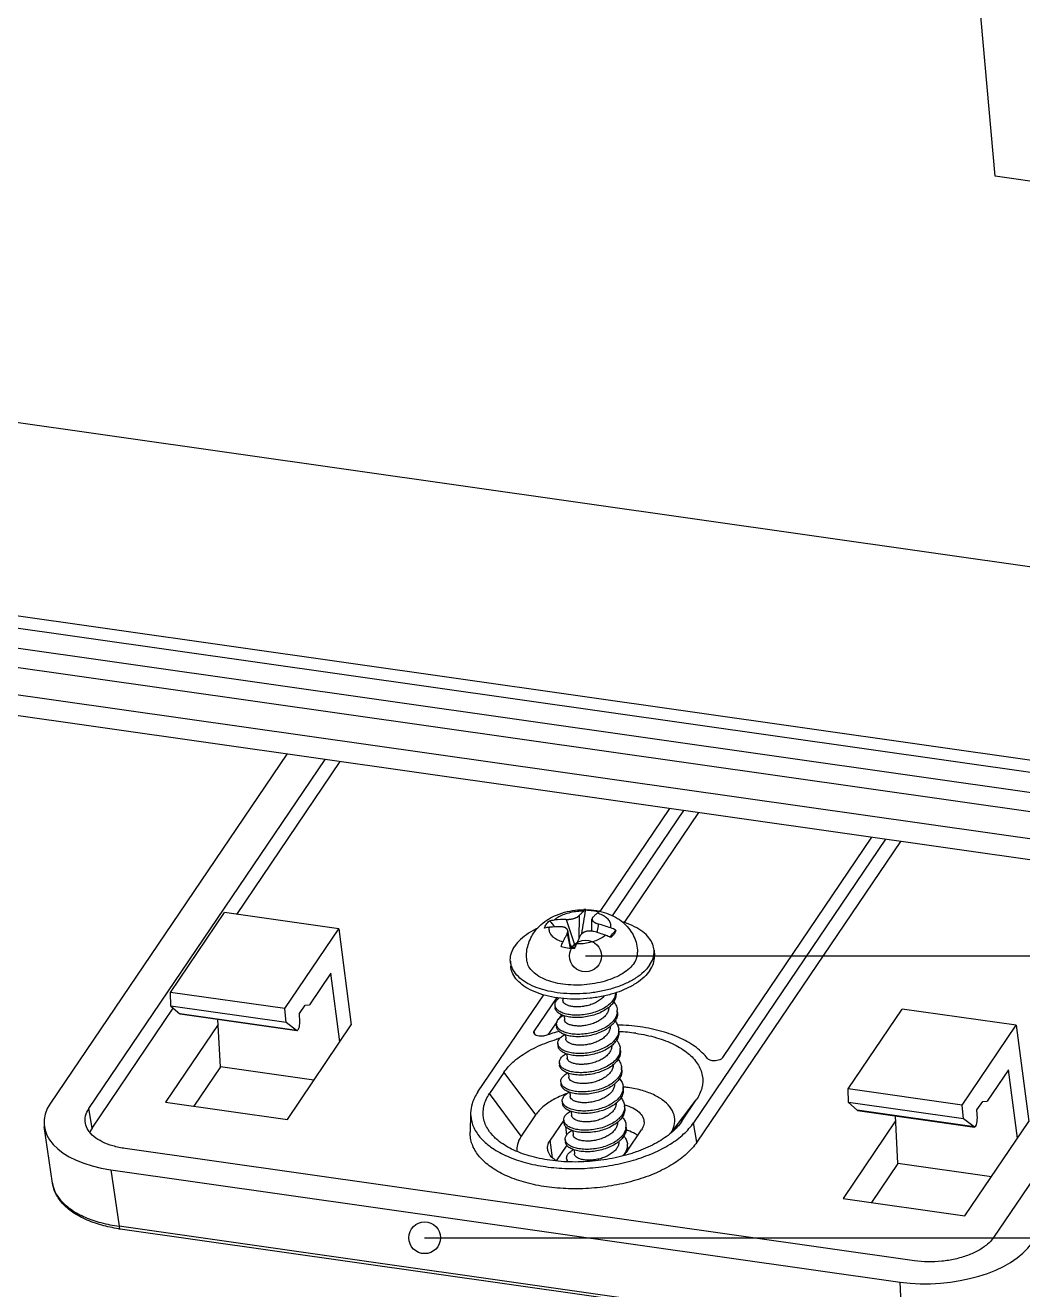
# Model space of a CAD drawing. Header units: millimetres. Extents: x 7899 to 8374, y 2483 to 2813.
# Drawn here: x 8131.26 to 8159.52, y 2506.43 to 2542.28 of the extents above; entities that cross this region are included whole.
import ezdxf

# ---------------------------------------------------------------- set-up
doc = ezdxf.new("R2010")
doc.units = ezdxf.units.MM
doc.layers.add('3_ALL_AXES', color=7, linetype='Continuous')
doc.layers.add('4', color=7, linetype='Continuous')
doc.layers.add('from', color=7, linetype='Continuous', lineweight=13)
doc.styles.get("Standard").update_dxf_attribs({"font": 'arial.ttf', "width": 0.9})
doc.dimstyles.get("Standard").update_dxf_attribs({"dimtxt": 3, "dimasz": 0.1875, "dimexe": 0.66, "dimexo": 1, "dimgap": 0.09, "dimtad": 0, "dimdsep": 46, "dimtxsty": 'Standard', "dimcen": 0.09, "dimazin": 2, "dimtp": 0.01, "dimtm": 0.01, "dimtfac": 1, "dimtofl": 0, "dimtmove": 0, "dimatfit": 3, "dimfxl": 0, "dimtolj": 1, "dimarcsym": 0})

# ---------------------------------------------------------------- blocks, each defined once
blk = doc.blocks.new('*u128')
at = {"color": 7, "linetype": 'Continuous'}
for p, q in [((-18.41, -100.683), (-18.128, -101.536)), ((-18.004, -100.562), (-18.02, -101.301)), ((-17.603, -101.051), (-17.601, -100.671)), ((-18.382, -101.121), (-18.287, -101.582)), ((-18.271, -101.584), (-18.365, -101.033)), ((-17.394, -100.827), (-17.447, -101.09)), ((-16.906, -101.141), (-16.951, -101.199)), ((-17.043, -101.236), (-17.035, -101.228)), ((-16.951, -101.199), (-17.006, -101.254)), ((-16.844, -103.011), (-16.846, -102.99)), ((-18.766, -103.384), (-18.76, -103.46)), ((-16.799, -103.615), (-16.804, -103.539)), ((-18.72, -103.988), (-18.714, -104.063)), ((-16.753, -104.218), (-16.758, -104.143)), ((-18.674, -104.592), (-18.668, -104.667)), ((-16.707, -104.822), (-16.713, -104.747)), ((-18.628, -105.196), (-18.622, -105.271)), ((-16.661, -105.426), (-16.667, -105.351)), ((-18.582, -105.8), (-18.577, -105.875)), ((-16.615, -106.03), (-16.621, -105.954)), ((-18.537, -106.403), (-18.531, -106.479)), ((-16.57, -106.634), (-16.575, -106.558)), ((-18.491, -107.007), (-18.485, -107.083)), ((-16.524, -107.238), (-16.529, -107.162)), ((-18.445, -107.611), (-18.439, -107.687)), ((-16.478, -107.842), (-16.484, -107.766)), ((-18.399, -108.215), (-18.393, -108.29))]:
    blk.add_line(p, q, dxfattribs=at)
for centre, radius, start, end in [((46.39, -46.049), 85.189, 219.92635, 220.09839), ((-18.466, -104.37), 3.687, 89.1329, 94.9181), ((-144.317, -79.406), 128.248, 350.24549, 350.58597), ((-18.624, -104.603), 3.687, 89.1329, 94.9181), ((-18.742, -105.496), 4.592, 69.9897, 74.9899), ((-18.584, -105.263), 4.592, 69.9897, 74.9899), ((-42.062, -78.425), 33.857, 317.6623, 317.7852), ((-17.463, -102.186), 1.318, 62.1614, 69.9909), ((-51.475, -69.894), 46.561, 317.7926, 318.0462), ((-11.972, -95.837), 8.473, 221.8065, 222.2817), ((-15.311, -93.206), 8.832, 250.6273, 251.0826), ((-16.08, -95.446), 6.463, 251.0918, 251.3963), ((-17.621, -102.42), 1.318, 62.1614, 69.9909), ((-17.253, -102.963), 0.404, 348.2676, 353.2533), ((-17.249, -102.963), 0.4, 353.2555, 355.7074), ((-17.691, -102.708), 0.967, 308.1573, 310.5435), ((-17.183, -103.568), 0.38, 353.3373, 4.4365), ((-18.507, -103.963), 0.215, 206.5155, 208.9675), ((-17.148, -104.172), 0.391, 353.1793, 4.2021), ((-17.105, -104.776), 0.393, 353.2448, 4.2333), ((-17.107, -104.776), 0.395, 350.6038, 353.2601), ((-17.05, -105.38), 0.384, 353.4473, 354.9101), ((-17.052, -105.38), 0.387, 354.9356, 4.3693), ((-18.39, -105.784), 0.193, 184.6791, 202.5408), ((-18.388, -105.783), 0.195, 202.5584, 205.1442), ((-17.504, -105.128), 0.96, 308.6834, 310.5597), ((-18.326, -106.38), 0.212, 206.4965, 208.4121), ((-17.439, -105.754), 0.931, 310.4745, 311.0897), ((-18.263, -106.974), 0.232, 206.7089, 214.0217), ((-16.932, -107.19), 0.404, 348.1617, 353.2558), ((-16.921, -107.191), 0.393, 353.2151, 4.1938), ((-16.871, -107.796), 0.388, 352.4194, 353.2304), ((-16.874, -107.795), 0.391, 353.2379, 4.2886), ((-16.868, -107.871), 0.391, 352.4306, 4.2894), ((-18.211, -108.201), 0.188, 184.328, 198.9872), ((-18.203, -108.276), 0.19, 184.369, 190.2317), ((-18.209, -108.2), 0.191, 199.1205, 205.5889), ((-16.981, -107.762), 0.504, 334.0338, 335.2026)]:
    blk.add_arc(centre, radius, start, end, dxfattribs=at)
for points, start_tangent, end_tangent in [([(-19.039, -100.837), (-18.994, -100.779), (-18.939, -100.723)], (0.560333, 0.828267), (0.740951, 0.67156)), ([(-18.939, -100.723), (-18.862, -100.706), (-18.782, -100.696)], (0.9661, 0.258167), (0.996255, 0.08646)), ([(-17.859, -100.422), (-18.072, -100.432), (-18.281, -100.467), (-18.475, -100.525), (-18.645, -100.602), (-18.782, -100.696)], (-0.999953, 0.009699), (-0.764499, -0.644625)), ([(-18.41, -100.683), (-18.38, -100.683), (-18.35, -100.681), (-18.319, -100.678), (-18.287, -100.674), (-18.254, -100.669), (-18.22, -100.662), (-18.186, -100.654), (-18.155, -100.644), (-18.124, -100.634), (-18.097, -100.622), (-18.072, -100.611), (-18.051, -100.599), (-18.033, -100.587), (-18.017, -100.575), (-18.004, -100.562)], (0.999895, -0.01452), (0.67091, 0.741538)), ([(-17.859, -100.422), (-17.883, -100.442), (-17.908, -100.465), (-17.934, -100.489), (-17.958, -100.513), (-17.982, -100.538), (-18.004, -100.562)], (-0.770311, -0.637669), (-0.67091, -0.741538)), ([(-17.859, -100.422), (-17.827, -100.399), (-17.796, -100.383)], (0.770311, 0.637669), (0.9382, 0.346095)), ([(-17.796, -100.383), (-17.576, -100.402), (-17.371, -100.444)], (0.99959, -0.028648), (0.964283, -0.264873)), ([(-17.58, -100.623), (-17.59, -100.636), (-17.597, -100.649), (-17.6, -100.663), (-17.601, -100.671)], (-0.67091, -0.741538), (-0.005876, -0.999983)), ([(-17.601, -100.671), (-17.6, -100.678), (-17.597, -100.693), (-17.59, -100.71), (-17.579, -100.726), (-17.565, -100.742), (-17.546, -100.758), (-17.525, -100.773), (-17.502, -100.786), (-17.478, -100.798), (-17.452, -100.809), (-17.424, -100.819), (-17.394, -100.827)], (-0.005876, -0.999983), (0.965963, -0.25868)), ([(-17.435, -100.482), (-17.459, -100.503), (-17.484, -100.525), (-17.509, -100.549), (-17.534, -100.574), (-17.558, -100.598), (-17.58, -100.623)], (-0.770311, -0.637669), (-0.67091, -0.741538)), ([(-17.371, -100.444), (-17.403, -100.459), (-17.435, -100.482)], (-0.9382, -0.346095), (-0.770311, -0.637669)), ([(-17.012, -100.948), (-17.01, -100.835), (-17.054, -100.727), (-17.143, -100.629), (-17.272, -100.546), (-17.435, -100.482)], (0.220999, 0.975274), (-0.957547, 0.288279)), ([(-19.097, -100.956), (-19.074, -100.896), (-19.039, -100.837)], (0.280554, 0.959838), (0.560333, 0.828267)), ([(-18.94, -100.929), (-19.02, -100.94), (-19.097, -100.956)], (-0.996255, -0.08646), (-0.9661, -0.258167)), ([(-18.518, -101.395), (-18.681, -101.331), (-18.81, -101.248), (-18.898, -101.15), (-18.943, -101.042), (-18.94, -100.929)], (-0.957547, 0.288279), (0.220999, 0.975274)), ([(-18.365, -101.033), (-18.368, -101.023), (-18.375, -101.004), (-18.386, -100.986), (-18.401, -100.97), (-18.419, -100.956), (-18.439, -100.944), (-18.462, -100.934), (-18.487, -100.926), (-18.512, -100.921), (-18.539, -100.918), (-18.568, -100.916)], (-0.168327, 0.985731), (-0.999895, 0.01452)), ([(-18.382, -101.121), (-18.404, -101.162), (-18.426, -101.205), (-18.449, -101.251), (-18.473, -101.299), (-18.496, -101.347), (-18.518, -101.395)], (-0.471361, -0.88194), (-0.415078, -0.909786)), ([(-18.382, -101.121), (-18.373, -101.101), (-18.367, -101.081), (-18.364, -101.061), (-18.364, -101.042), (-18.365, -101.033)], (0.471361, 0.88194), (-0.168327, 0.985731)), ([(-17.552, -101.061), (-17.583, -101.054), (-17.614, -101.049), (-17.645, -101.046), (-17.678, -101.046), (-17.711, -101.047), (-17.745, -101.052), (-17.779, -101.059), (-17.811, -101.068), (-17.841, -101.08), (-17.868, -101.094), (-17.892, -101.109), (-17.913, -101.126), (-17.931, -101.143), (-17.946, -101.161), (-17.958, -101.181)], (-0.965963, 0.25868), (-0.471361, -0.88194)), ([(-16.848, -101.021), (-16.871, -101.081), (-16.906, -101.141)], (-0.280554, -0.959838), (-0.560333, -0.828267)), ([(-18.574, -101.534), (-18.548, -101.465), (-18.518, -101.395)], (0.337919, 0.941175), (0.415078, 0.909786)), ([(-18.574, -101.534), (-18.369, -101.575), (-18.149, -101.594)], (0.964283, -0.264873), (0.99959, -0.028648)), ([(-18.241, -101.538), (-18.276, -101.558)], (-0.88439, -0.466748), (-0.844157, -0.536096)), ([(-18.093, -101.455), (-18.123, -101.525), (-18.149, -101.594)], (-0.415078, -0.909786), (-0.337919, -0.941175)), ([(-17.17, -101.181), (-17.308, -101.275), (-17.478, -101.353), (-17.672, -101.41), (-17.88, -101.445), (-18.093, -101.455)], (-0.764499, -0.644625), (-0.999953, 0.009699)), ([(-17.958, -101.181), (-17.98, -101.222), (-18.002, -101.266), (-18.025, -101.312), (-18.048, -101.359), (-18.071, -101.408), (-18.093, -101.455)], (-0.471361, -0.88194), (-0.415078, -0.909786)), ([(-18.765, -103.384), (-18.762, -103.331), (-18.718, -103.239), (-18.634, -103.155)], (-0.072785, 0.997348), (0.79423, 0.607618)), ([(-17.209, -103.091), (-17.229, -103.116), (-17.33, -103.208), (-17.454, -103.287), (-17.595, -103.351), (-17.752, -103.399), (-17.913, -103.428), (-18.066, -103.438), (-18.205, -103.429), (-18.327, -103.402), (-18.422, -103.361), (-18.485, -103.31), (-18.515, -103.251), (-18.517, -103.238)], (-0.620328, -0.784342), (-0.066853, 0.997763)), ([(-16.857, -103.045), (-16.909, -103.179), (-17.004, -103.306), (-17.104, -103.396)], (-0.203301, -0.979116), (-0.789598, -0.613625)), ([(-16.844, -103.011), (-16.846, -103.082), (-16.884, -103.218), (-16.968, -103.348), (-17.062, -103.442)], (0.075384, -0.997155), (-0.759712, -0.650259)), ([(-18.759, -103.422), (-18.765, -103.384)], (-0.280591, 0.959828), (-0.072785, 0.997348)), ([(-17.094, -103.468), (-17.254, -103.573), (-17.441, -103.659), (-17.647, -103.722), (-17.859, -103.761), (-18.069, -103.774), (-18.266, -103.763), (-18.44, -103.728), (-18.582, -103.673), (-18.686, -103.601), (-18.746, -103.517), (-18.76, -103.46)], (-0.786129, -0.618063), (-0.080078, 0.996789)), ([(-18.747, -103.452), (-18.759, -103.422)], (-0.436478, 0.899715), (-0.280591, 0.959828)), ([(-17.104, -103.396), (-17.139, -103.422), (-17.306, -103.522), (-17.498, -103.601), (-17.705, -103.658), (-17.917, -103.691), (-18.124, -103.698), (-18.315, -103.681), (-18.481, -103.642), (-18.615, -103.583), (-18.709, -103.508), (-18.747, -103.452)], (-0.789598, -0.613625), (-0.436478, 0.899715)), ([(-17.072, -103.448), (-17.077, -103.515), (-17.114, -103.619)], (0.02186, -0.999761), (-0.461533, -0.887123)), ([(-16.922, -103.279), (-16.885, -103.326), (-16.821, -103.452), (-16.804, -103.539)], (0.665256, -0.746615), (0.076763, -0.997049)), ([(-18.72, -103.988), (-18.72, -103.978), (-18.698, -103.885), (-18.63, -103.795), (-18.52, -103.713), (-18.502, -103.703)], (-0.08048, 0.996756), (0.876101, 0.482127)), ([(-17.114, -103.619), (-17.184, -103.72), (-17.287, -103.814), (-17.414, -103.894), (-17.556, -103.957), (-17.71, -104.004), (-17.87, -104.033), (-18.022, -104.041), (-18.161, -104.032), (-18.28, -104.007), (-18.374, -103.967), (-18.438, -103.916), (-18.469, -103.856), (-18.471, -103.842)], (-0.461533, -0.887123), (-0.066203, 0.997806)), ([(-16.806, -103.613), (-16.833, -103.72), (-16.908, -103.851), (-17.025, -103.973), (-17.054, -103.997)], (-0.1154, -0.993319), (-0.78627, -0.617883)), ([(-16.799, -103.615), (-16.797, -103.643), (-16.821, -103.779), (-16.891, -103.911), (-17.004, -104.035), (-17.018, -104.047)], (0.077167, -0.997018), (-0.760514, -0.649321)), ([(-16.876, -103.884), (-16.798, -103.998), (-16.76, -104.13), (-16.758, -104.143)], (0.664045, -0.747693), (0.074577, -0.997215)), ([(-18.699, -104.059), (-18.72, -103.988)], (-0.446414, 0.894827), (-0.08048, 0.996756)), ([(-17.018, -104.047), (-17.154, -104.145), (-17.334, -104.238), (-17.534, -104.308), (-17.746, -104.355), (-17.958, -104.377), (-18.16, -104.373), (-18.342, -104.345), (-18.495, -104.296), (-18.612, -104.229), (-18.686, -104.148), (-18.714, -104.063)], (-0.760514, -0.649321), (-0.078352, 0.996926)), ([(-17.054, -103.997), (-17.178, -104.081), (-17.36, -104.171), (-17.561, -104.239), (-17.772, -104.283), (-17.982, -104.302), (-18.182, -104.296), (-18.361, -104.267), (-18.511, -104.217), (-18.624, -104.149), (-18.695, -104.067)], (-0.78627, -0.617883), (-0.484293, 0.874906)), ([(-18.674, -104.592), (-18.664, -104.518), (-18.61, -104.425), (-18.51, -104.34), (-18.455, -104.307)], (-0.06895, 0.99762), (0.876657, 0.481116)), ([(-17.068, -104.223), (-17.138, -104.324), (-17.24, -104.417), (-17.367, -104.497), (-17.509, -104.561), (-17.661, -104.607), (-17.818, -104.636), (-17.969, -104.645), (-18.109, -104.637), (-18.231, -104.611), (-18.326, -104.572), (-18.391, -104.521), (-18.423, -104.462), (-18.425, -104.445)], (-0.461533, -0.887123), (-0.066191, 0.997807)), ([(-17.026, -104.053), (-17.032, -104.121), (-17.068, -104.223)], (0.021239, -0.999774), (-0.461533, -0.887123)), ([(-16.76, -104.218), (-16.769, -104.266), (-16.825, -104.401), (-16.926, -104.528), (-17.011, -104.603)], (-0.11764, -0.993056), (-0.788834, -0.614606)), ([(-16.753, -104.218), (-16.763, -104.342), (-16.82, -104.476), (-16.92, -104.603), (-16.971, -104.651)], (0.074577, -0.997215), (-0.760019, -0.6499)), ([(-18.654, -104.661), (-18.672, -104.611), (-18.674, -104.592)], (-0.444552, 0.895753), (-0.06895, 0.99762)), ([(-16.971, -104.651), (-17.061, -104.719), (-17.233, -104.817), (-17.43, -104.894), (-17.64, -104.948), (-17.854, -104.977), (-18.06, -104.98), (-18.249, -104.959), (-18.412, -104.915), (-18.539, -104.852), (-18.625, -104.774), (-18.666, -104.686), (-18.668, -104.667)], (-0.760019, -0.6499), (-0.06895, 0.99762)), ([(-18.631, -104.699), (-18.654, -104.661)], (-0.602034, 0.79847), (-0.444552, 0.895753)), ([(-17.011, -104.603), (-17.066, -104.643), (-17.239, -104.741), (-17.435, -104.819), (-17.645, -104.873), (-17.859, -104.901), (-18.066, -104.905), (-18.255, -104.884), (-18.417, -104.84), (-18.545, -104.777), (-18.631, -104.699)], (-0.788834, -0.614606), (-0.602034, 0.79847)), ([(-16.98, -104.654), (-16.985, -104.72), (-17.022, -104.826)], (0.030253, -0.999542), (-0.461533, -0.887123)), ([(-16.829, -104.489), (-16.767, -104.574), (-16.718, -104.705), (-16.713, -104.747)], (0.661787, -0.749692), (0.074289, -0.997237)), ([(-18.628, -105.196), (-18.624, -105.142), (-18.58, -105.049), (-18.49, -104.962), (-18.413, -104.912)], (-0.072783, 0.997348), (0.874546, 0.484943)), ([(-17.022, -104.826), (-17.091, -104.926), (-17.19, -105.017), (-17.314, -105.097), (-17.455, -105.162), (-17.61, -105.21), (-17.768, -105.239), (-17.919, -105.249), (-18.06, -105.241), (-18.184, -105.216), (-18.281, -105.175), (-18.346, -105.124), (-18.377, -105.065), (-18.379, -105.049)], (-0.461533, -0.887123), (-0.066599, 0.99778)), ([(-16.717, -104.84), (-16.763, -104.975), (-16.855, -105.105), (-16.967, -105.208)], (-0.163273, -0.986581), (-0.79015, -0.612913)), ([(-16.707, -104.822), (-16.711, -104.916), (-16.758, -105.051), (-16.849, -105.18), (-16.925, -105.254)], (0.074289, -0.997237), (-0.759915, -0.650022)), ([(-16.785, -105.091), (-16.738, -105.151), (-16.679, -105.279), (-16.667, -105.351)], (0.664591, -0.747208), (0.0759, -0.997115)), ([(-18.621, -105.234), (-18.628, -105.196)], (-0.283384, 0.959007), (-0.072783, 0.997348)), ([(-16.925, -105.254), (-16.981, -105.299), (-17.147, -105.401), (-17.339, -105.483), (-17.547, -105.542), (-17.761, -105.577), (-17.97, -105.586), (-18.164, -105.57), (-18.333, -105.531), (-18.469, -105.471), (-18.564, -105.396), (-18.615, -105.31), (-18.622, -105.271)], (-0.759915, -0.650022), (-0.072783, 0.997348)), ([(-18.61, -105.263), (-18.621, -105.234)], (-0.435962, 0.899965), (-0.283384, 0.959007)), ([(-16.967, -105.208), (-16.987, -105.223), (-17.153, -105.325), (-17.345, -105.408), (-17.553, -105.467), (-17.767, -105.501), (-17.976, -105.51), (-18.17, -105.494), (-18.339, -105.455), (-18.475, -105.396), (-18.57, -105.321), (-18.61, -105.263)], (-0.79015, -0.612913), (-0.435962, 0.899965)), ([(-18.582, -105.8), (-18.582, -105.766), (-18.548, -105.673), (-18.467, -105.584), (-18.365, -105.515)], (-0.080461, 0.996758), (0.875962, 0.482381)), ([(-16.976, -105.43), (-17.046, -105.531), (-17.147, -105.624), (-17.271, -105.703), (-17.413, -105.767), (-17.569, -105.815), (-17.73, -105.844), (-17.883, -105.853), (-18.022, -105.844), (-18.144, -105.818), (-18.239, -105.777), (-18.302, -105.726), (-18.332, -105.667), (-18.333, -105.653)], (-0.461533, -0.887123), (-0.066825, 0.997765)), ([(-16.934, -105.258), (-16.939, -105.325), (-16.976, -105.43)], (0.028698, -0.999588), (-0.461533, -0.887123)), ([(-16.668, -105.424), (-16.703, -105.55), (-16.785, -105.681), (-16.909, -105.802), (-16.916, -105.808)], (-0.11408, -0.993472), (-0.785639, -0.618686)), ([(-16.661, -105.426), (-16.662, -105.49), (-16.698, -105.626), (-16.78, -105.757), (-16.879, -105.858)], (0.0759, -0.997115), (-0.759603, -0.650387)), ([(-16.903, -105.878), (-17.063, -105.984), (-17.25, -106.071), (-17.455, -106.135), (-17.669, -106.175), (-17.88, -106.19), (-18.078, -106.179), (-18.253, -106.145), (-18.397, -106.09), (-18.501, -106.018), (-18.562, -105.933), (-18.576, -105.875)], (-0.780493, -0.625165), (-0.080461, 0.996758)), ([(-16.916, -105.808), (-17.068, -105.908), (-17.256, -105.995), (-17.461, -106.06), (-17.674, -106.1), (-17.886, -106.114), (-18.084, -106.104), (-18.259, -106.069), (-18.402, -106.014), (-18.507, -105.942), (-18.565, -105.866)], (-0.785639, -0.618686), (-0.424767, 0.905303)), ([(-16.888, -105.865), (-16.894, -105.93), (-16.93, -106.034)], (0.018911, -0.999821), (-0.461533, -0.887123)), ([(-16.739, -105.694), (-16.711, -105.728), (-16.642, -105.854), (-16.621, -105.954)], (0.665312, -0.746566), (0.077167, -0.997018)), ([(-16.621, -105.954), (-16.62, -105.988), (-16.623, -106.028)], (0.077167, -0.997018), (-0.116273, -0.993217)), ([(-18.537, -106.403), (-18.537, -106.39), (-18.513, -106.297), (-18.443, -106.207), (-18.329, -106.124), (-18.319, -106.119)], (-0.081391, 0.996682), (0.875907, 0.482481)), ([(-16.93, -106.034), (-17.001, -106.136), (-17.104, -106.229), (-17.231, -106.31), (-17.373, -106.373), (-17.527, -106.42), (-17.686, -106.448), (-17.839, -106.457), (-17.977, -106.448), (-18.096, -106.422), (-18.191, -106.382), (-18.255, -106.331), (-18.286, -106.272), (-18.288, -106.257)], (-0.461533, -0.887123), (-0.066185, 0.997807)), ([(-16.623, -106.028), (-16.646, -106.124), (-16.718, -106.257), (-16.833, -106.381), (-16.871, -106.412)], (-0.116273, -0.993217), (-0.786595, -0.617469)), ([(-16.615, -106.03), (-16.614, -106.064), (-16.64, -106.2), (-16.712, -106.333), (-16.827, -106.456)], (0.077167, -0.997018), (-0.753673, -0.65725)), ([(-16.693, -106.299), (-16.687, -106.306), (-16.608, -106.43), (-16.575, -106.558)], (0.66458, -0.747217), (0.076047, -0.997104)), ([(-18.516, -106.475), (-18.537, -106.403)], (-0.446133, 0.894967), (-0.081391, 0.996682)), ([(-16.835, -106.463), (-16.979, -106.566), (-17.161, -106.658), (-17.363, -106.727), (-17.576, -106.773), (-17.789, -106.793), (-17.99, -106.787), (-18.171, -106.758), (-18.323, -106.707), (-18.436, -106.639), (-18.507, -106.556), (-18.531, -106.479)], (-0.760687, -0.649119), (-0.081391, 0.996682)), ([(-16.871, -106.412), (-16.985, -106.491), (-17.167, -106.582), (-17.369, -106.652), (-17.582, -106.697), (-17.794, -106.717), (-17.996, -106.712), (-18.177, -106.683), (-18.328, -106.632), (-18.442, -106.563), (-18.513, -106.481)], (-0.786595, -0.617469), (-0.475801, 0.879553)), ([(-18.491, -107.007), (-18.477, -106.921), (-18.416, -106.83), (-18.312, -106.745), (-18.272, -106.722)], (-0.071797, 0.997419), (0.876603, 0.481214)), ([(-16.885, -106.638), (-16.955, -106.739), (-17.057, -106.832), (-17.183, -106.913), (-17.325, -106.976), (-17.477, -107.023), (-17.634, -107.051), (-17.786, -107.061), (-17.926, -107.052), (-18.048, -107.027), (-18.143, -106.987), (-18.207, -106.937), (-18.24, -106.877), (-18.242, -106.861)], (-0.461533, -0.887123), (-0.066188, 0.997807)), ([(-16.843, -106.469), (-16.848, -106.536), (-16.885, -106.638)], (0.018877, -0.999822), (-0.461533, -0.887123)), ([(-16.577, -106.633), (-16.59, -106.699), (-16.652, -106.833), (-16.759, -106.959), (-16.827, -107.018)], (-0.117957, -0.993019), (-0.787979, -0.615703)), ([(-16.57, -106.634), (-16.569, -106.638), (-16.584, -106.774), (-16.647, -106.908), (-16.753, -107.034), (-16.789, -107.066)], (0.076047, -0.997104), (-0.76014, -0.649759)), ([(-16.575, -106.558), (-16.575, -106.563), (-16.577, -106.633)], (0.076047, -0.997104), (-0.117957, -0.993019)), ([(-18.471, -107.078), (-18.49, -107.015), (-18.491, -107.007)], (-0.448556, 0.893755), (-0.071797, 0.997419)), ([(-16.789, -107.066), (-16.898, -107.147), (-17.074, -107.243), (-17.272, -107.318), (-17.483, -107.369), (-17.697, -107.394), (-17.902, -107.394), (-18.088, -107.37), (-18.247, -107.324), (-18.369, -107.259), (-18.45, -107.179), (-18.484, -107.09), (-18.485, -107.083)], (-0.76014, -0.649759), (-0.071797, 0.997419)), ([(-16.827, -107.018), (-16.903, -107.072), (-17.079, -107.168), (-17.278, -107.242), (-17.489, -107.293), (-17.703, -107.319), (-17.908, -107.319), (-18.094, -107.295), (-18.252, -107.248), (-18.375, -107.183), (-18.456, -107.104)], (-0.787979, -0.615703), (-0.558795, 0.829306)), ([(-16.797, -107.07), (-16.802, -107.136), (-16.839, -107.242)], (0.02795, -0.999609), (-0.461533, -0.887123)), ([(-16.644, -106.906), (-16.575, -107.006), (-16.532, -107.137), (-16.53, -107.162)], (0.659098, -0.752057), (0.074101, -0.997251)), ([(-18.445, -107.611), (-18.438, -107.546), (-18.388, -107.453), (-18.292, -107.367), (-18.228, -107.327)], (-0.06945, 0.997585), (0.875826, 0.482627)), ([(-16.839, -107.242), (-16.908, -107.342), (-17.007, -107.433), (-17.131, -107.513), (-17.272, -107.577), (-17.427, -107.625), (-17.585, -107.654), (-17.736, -107.665), (-17.877, -107.657), (-18.001, -107.631), (-18.098, -107.59), (-18.163, -107.539), (-18.194, -107.48), (-18.196, -107.465)], (-0.461533, -0.887123), (-0.066649, 0.997776)), ([(-16.537, -107.273), (-16.589, -107.408), (-16.686, -107.536), (-16.783, -107.623)], (-0.205109, -0.978739), (-0.789436, -0.613833)), ([(-16.524, -107.238), (-16.531, -107.348), (-16.583, -107.483), (-16.68, -107.611), (-16.742, -107.67)], (0.074101, -0.997251), (-0.759974, -0.649953)), ([(-16.601, -107.507), (-16.545, -107.582), (-16.492, -107.712), (-16.484, -107.766)], (0.663258, -0.748391), (0.074861, -0.997194)), ([(-18.426, -107.68), (-18.441, -107.638), (-18.445, -107.611)], (-0.441661, 0.897182), (-0.06945, 0.997585)), ([(-16.742, -107.67), (-16.817, -107.728), (-16.987, -107.828), (-17.182, -107.907), (-17.391, -107.963), (-17.605, -107.995), (-17.813, -108), (-18.004, -107.981), (-18.169, -107.94), (-18.3, -107.878), (-18.39, -107.801), (-18.435, -107.714), (-18.439, -107.687)], (-0.759974, -0.649953), (-0.06945, 0.997585)), ([(-18.396, -107.726), (-18.426, -107.68)], (-0.631674, 0.775234), (-0.441661, 0.897182)), ([(-18.399, -108.215), (-18.397, -108.17), (-18.357, -108.077), (-18.271, -107.989), (-18.183, -107.931)], (-0.076209, 0.997092), (0.875397, 0.483405)), ([(-16.783, -107.623), (-16.823, -107.652), (-16.993, -107.752), (-17.187, -107.832), (-17.397, -107.888), (-17.611, -107.919), (-17.818, -107.925), (-18.01, -107.906), (-18.175, -107.864), (-18.306, -107.803), (-18.396, -107.726)], (-0.789436, -0.613833), (-0.631674, 0.775234)), ([(-16.793, -107.846), (-16.863, -107.947), (-16.964, -108.039), (-17.088, -108.118), (-17.23, -108.182), (-17.387, -108.23), (-17.548, -108.259), (-17.701, -108.268), (-17.839, -108.259), (-17.961, -108.233), (-18.056, -108.192), (-18.119, -108.141), (-18.149, -108.082), (-18.15, -108.069)], (-0.461533, -0.887123), (-0.066798, 0.997767)), ([(-16.751, -107.673), (-16.756, -107.741), (-16.793, -107.846)], (0.030428, -0.999537), (-0.461533, -0.887123)), ([(-16.486, -107.847), (-16.524, -107.973)], (-0.131924, -0.99126), (-0.419385, -0.907809)), ([(-16.48, -107.922), (-16.496, -107.992)], (-0.131924, -0.99126), (-0.299118, -0.954216)), ([(-18.361, -108.315), (-18.381, -108.282)], (-0.579445, 0.815011), (-0.43102, 0.902342)), ([(-16.528, -107.982), (-16.61, -108.106)], (-0.437815, -0.899065), (-0.645448, -0.763805))]:
    blk.add_spline(points, degree=3, dxfattribs=dict(at, start_tangent=start_tangent, end_tangent=end_tangent))
at = {"layer": '3_ALL_AXES', "color": 7, "linetype": 'Continuous'}
for p, q in [((-15.648, -101.65), (-15.635, -101.815)), ((-20.171, -101.993), (-20.158, -102.158)), ((-18.522, -103.171), (-18.517, -103.238)), ((-18.481, -103.712), (-18.471, -103.842)), ((-18.435, -104.316), (-18.425, -104.445)), ((-18.389, -104.921), (-18.379, -105.049)), ((-18.343, -105.526), (-18.334, -105.653)), ((-18.298, -106.128), (-18.288, -106.257)), ((-18.252, -106.731), (-18.242, -106.861)), ((-18.206, -107.336), (-18.196, -107.465)), ((-18.16, -107.942), (-18.15, -108.069))]:
    blk.add_line(p, q, dxfattribs=at)
for centre, radius, start, end in [((-17.839, -102.724), 2.351, 88.9466, 90.5146), ((-17.805, -102.439), 2.063, 77.7042, 78.1313), ((-19.498, -101.936), 0.676, 198.7981, 201.1082), ((-17.956, -99.65), 3.52, 288.1213, 288.2827), ((-17.945, -99.682), 3.487, 288.2824, 288.6476)]:
    blk.add_arc(centre, radius, start, end, dxfattribs=at)
for points, start_tangent, end_tangent in [([(-18.967, -100.672), (-18.714, -100.543), (-18.381, -100.436), (-18.046, -100.382), (-17.86, -100.373)], (0.853772, 0.520647), (0.99996, 0.008965)), ([(-17.796, -100.373), (-17.712, -100.376), (-17.38, -100.42)], (0.999831, -0.018401), (0.978621, -0.205674)), ([(-19.438, -101.113), (-19.261, -100.9), (-19.018, -100.704), (-18.967, -100.672)], (0.560333, 0.828267), (0.853772, 0.520647)), ([(-17.365, -100.423), (-17.066, -100.514), (-16.794, -100.651), (-16.579, -100.816), (-16.409, -101.007), (-16.279, -101.227), (-16.198, -101.457), (-16.164, -101.711)], (0.97706, -0.212963), (0.031549, -0.999502)), ([(-15.648, -101.65), (-15.69, -101.465), (-15.81, -101.259), (-16.001, -101.073), (-16.257, -100.912), (-16.57, -100.782), (-16.65, -100.757)], (-0.076886, 0.99704), (-0.957801, 0.287432)), ([(-19.308, -100.956), (-19.602, -101.119), (-19.849, -101.311), (-20.031, -101.52)], (-0.904671, -0.42611), (-0.560333, -0.828267)), ([(-19.652, -101.976), (-19.659, -101.755), (-19.625, -101.534), (-19.552, -101.319), (-19.438, -101.113)], (-0.119561, 0.992827), (0.560333, 0.828267)), ([(-20.171, -101.993), (-20.172, -101.962), (-20.139, -101.739), (-20.031, -101.52)], (-0.076886, 0.99704), (0.560333, 0.828267)), ([(-16.273, -102.055), (-16.186, -101.875), (-16.164, -101.711)], (0.560333, 0.828267), (-0.030592, 0.999532)), ([(-15.788, -102.124), (-15.679, -101.904), (-15.656, -101.812)], (0.560333, 0.828267), (0.175124, 0.984546)), ([(-15.776, -102.289), (-15.667, -102.069), (-15.634, -101.847), (-15.635, -101.815)], (0.560333, 0.828267), (-0.076886, 0.99704)), ([(-15.656, -101.812), (-15.646, -101.682), (-15.648, -101.65)], (0.175124, 0.984546), (-0.076886, 0.99704)), ([(-20.138, -102.154), (-20.171, -101.993)], (-0.322221, 0.946664), (-0.076886, 0.99704)), ([(-16.861, -102.996), (-17.248, -103.1), (-17.658, -103.166), (-18.075, -103.191), (-18.487, -103.176), (-18.878, -103.12), (-19.236, -103.026), (-19.549, -102.896), (-19.805, -102.736), (-19.996, -102.549), (-20.116, -102.344), (-20.158, -102.158)], (-0.9504, -0.311031), (-0.076886, 0.99704)), ([(-15.788, -102.124), (-15.969, -102.333), (-16.216, -102.525), (-16.521, -102.693), (-16.873, -102.831), (-17.261, -102.935), (-17.67, -103.001), (-18.088, -103.027), (-18.499, -103.011), (-18.891, -102.956), (-19.249, -102.861), (-19.561, -102.732), (-19.817, -102.571), (-20.009, -102.385), (-20.128, -102.179)], (-0.560333, -0.828267), (-0.36012, 0.932906)), ([(-16.273, -102.055), (-16.423, -102.226), (-16.63, -102.382), (-16.887, -102.516), (-17.183, -102.623), (-17.506, -102.7), (-17.846, -102.743), (-18.187, -102.75), (-18.518, -102.722), (-18.826, -102.659), (-19.098, -102.564), (-19.325, -102.441), (-19.497, -102.294), (-19.608, -102.128), (-19.652, -101.976)], (-0.560333, -0.828267), (-0.121051, 0.992646)), ([(-15.776, -102.289), (-15.957, -102.498), (-16.204, -102.69), (-16.509, -102.858), (-16.83, -102.986)], (-0.560333, -0.828267), (-0.947501, -0.319754))]:
    blk.add_spline(points, degree=3, dxfattribs=dict(at, start_tangent=start_tangent, end_tangent=end_tangent))
at = {"layer": '4', "color": 7, "linetype": 'Continuous'}
for p, q in [((-4.901, -77.268), (-5.836, -66.816)), ((-2.017, -77.678), (-4.901, -77.268)), ((-3.385, -89.635), (-55.509, -82.213)), ((-3.6, -95.695), (-54.065, -88.509)), ((-3.576, -96.08), (-54.301, -88.858)), ((-3.537, -96.72), (-54.692, -89.436)), ((-3.499, -97.339), (-55.071, -89.996)), ((-0.67, -98.596), (-57.726, -90.472)), ((-0.341, -99.296), (-57.397, -91.172)), ((-27.211, -95.47), (-34.652, -106.469)), ((-33.439, -106.642), (-25.998, -95.643)), ((-28.782, -100.523), (-25.526, -95.71)), ((-17.346, -100.43), (-15.152, -97.187)), ((-14.723, -97.248), (-16.966, -100.564)), ((-14.25, -97.316), (-16.592, -100.777)), ((-8.359, -98.155), (-14.401, -107.085)), ((-7.887, -98.222), (-14.297, -107.698)), ((-13.484, -105.035), (-8.788, -98.094)), ((-30.871, -102.979), (-29.172, -100.468)), ((-25.576, -100.98), (-29.172, -100.468)), ((-27.275, -103.491), (-25.576, -100.98)), ((-25.576, -100.98), (-25.18, -104.006)), ((-25.823, -102.378), (-26.495, -103.37)), ((-25.541, -104.539), (-25.823, -102.378)), ((-30.861, -103.414), (-30.871, -102.979)), ((-27.275, -103.491), (-30.871, -102.979)), ((-21.194, -106.118), (-19.122, -103.056)), ((-18.712, -103.144), (-19.419, -104.19)), ((-33.335, -107.254), (-30.783, -103.481)), ((-30.861, -103.414), (-30.583, -103.655)), ((-27.232, -103.931), (-30.861, -103.414)), ((-27.232, -103.931), (-27.275, -103.491)), ((-26.811, -103.645), (-26.631, -103.378)), ((-26.631, -103.378), (-26.495, -103.37)), ((-9.537, -106.017), (-7.838, -103.505)), ((-4.242, -104.017), (-7.838, -103.505)), ((-30.572, -103.66), (-30.583, -103.655)), ((-26.905, -104.178), (-30.583, -103.655)), ((-30.572, -103.66), (-26.893, -104.184)), ((-29.303, -105.329), (-29.383, -103.829)), ((-26.905, -104.178), (-27.232, -103.931)), ((-26.801, -103.921), (-26.811, -103.645)), ((-18.7, -103.893), (-18.988, -104.318)), ((-18.558, -103.683), (-18.664, -103.839)), ((-29.374, -103.993), (-31.026, -106.435)), ((-27.193, -106.981), (-25.18, -104.006)), ((-26.893, -104.183), (-26.905, -104.178)), ((-19.4, -104.301), (-19.419, -104.19)), ((-5.941, -106.529), (-4.242, -104.017)), ((-4.242, -104.017), (-3.846, -107.043)), ((-0.829, -104.6), (-4.954, -110.698)), ((-29.303, -105.329), (-30.137, -106.562)), ((-26.359, -105.748), (-29.303, -105.329)), ((-20.377, -105.504), (-20.828, -106.17)), ((-20.377, -105.504), (-19.376, -106.841)), ((-4.49, -105.415), (-5.161, -106.408)), ((-4.207, -107.577), (-4.49, -105.415)), ((-19.827, -107.507), (-20.828, -106.17)), ((-9.528, -106.451), (-9.537, -106.017)), ((-5.941, -106.529), (-9.537, -106.017)), ((-33.335, -107.254), (-33.439, -106.642)), ((-31.026, -106.435), (-27.193, -106.981)), ((-15.095, -107.394), (-14.316, -106.367)), ((-14.767, -107.033), (-14.316, -106.367)), ((-9.528, -106.451), (-9.249, -106.692)), ((-5.898, -106.968), (-9.528, -106.451)), ((-9.238, -106.697), (-9.249, -106.692)), ((-5.571, -107.216), (-9.249, -106.692)), ((-9.238, -106.697), (-5.559, -107.221)), ((-5.898, -106.968), (-5.941, -106.529)), ((-5.478, -106.682), (-5.297, -106.416)), ((-5.467, -106.958), (-5.478, -106.682)), ((-5.297, -106.416), (-5.161, -106.408)), ((-21.421, -106.772), (-21.437, -107.379)), ((-19.376, -106.841), (-19.827, -107.507)), ((-18.492, -107.007), (-18.918, -107.637)), ((-14.767, -107.033), (-14.818, -107.101)), ((-14.767, -107.033), (-14.817, -107.102)), ((-14.297, -107.698), (-14.401, -107.085)), ((-8.04, -107.031), (-9.692, -109.473)), ((-7.97, -108.367), (-8.049, -106.867)), ((-5.571, -107.216), (-5.898, -106.968)), ((-5.859, -110.018), (-3.846, -107.043)), ((-34.586, -108.995), (-34.845, -107.207)), ((-18.438, -107.191), (-18.4, -107.476)), ((-16.494, -107.982), (-16.043, -107.315)), ((-5.559, -107.221), (-5.571, -107.216)), ((-7.445, -111.438), (-32.299, -107.899)), ((-18.845, -108.188), (-18.918, -107.637)), ((-18.395, -107.791), (-18.729, -108.283)), ((-32.75, -108.565), (-32.492, -110.348)), ((-32.75, -108.565), (-7.896, -112.104)), ((-7.97, -108.367), (-8.804, -109.599)), ((-5.025, -108.786), (-7.97, -108.367)), ((-9.692, -109.473), (-5.859, -110.018)), ((-7.813, -113.862), (-32.492, -110.348)), ((-7.773, -113.948), (-32.453, -110.434)), ((-7.813, -113.862), (-7.896, -112.104))]:
    blk.add_line(p, q, dxfattribs=at)
for centre, radius, start, end in [((-17.189, -109.871), 5.841, 104.2191, 108.6607), ((-16.955, -110.248), 6.242, 81.968, 88.5302), ((-16.991, -109.727), 5.513, 81.9464, 87.5222), ((-17.208, -109.448), 5.213, 105.7461, 106.7935), ((-17.001, -109.758), 3.82, 84.1211, 84.2937), ((-16.992, -109.675), 3.736, 81.904, 84.1286), ((-17.015, -108.137), 1.673, 74.4651, 74.9801), ((-18.431, -107.751), 0.608, 222.1322, 225.3318), ((-33.186, -108.641), 1.467, 219.3231, 219.5482), ((-31.742, -105.432), 5.052, 261.2737, 261.9095)]:
    blk.add_arc(centre, radius, start, end, dxfattribs=at)
for centre, major_axis, ratio, start_param, end_param in [((-26.871, -103.99), (0.021, 0.193), 0.34597, -3.147173, -1.163763), ((-31.616, -106.898), (3.236, 0.249), 0.52672, 2.745197, 4.31409), ((-5.537, -107.028), (0.021, 0.193), 0.34597, -3.147173, -1.163763), ((-6.773, -110.435), (3.232, 0.242), 0.528149, -1.964826, -0.395933)]:
    blk.add_ellipse(centre, major_axis=major_axis, ratio=ratio, start_param=start_param, end_param=end_param, dxfattribs=at)
for points, start_tangent, end_tangent in [([(-19.434, -104.251), (-19.435, -104.243), (-19.419, -104.19)], (-0.18553, 0.982639), (0.560333, 0.828267)), ([(-19.354, -104.333), (-19.412, -104.293), (-19.434, -104.251)], (-0.917362, 0.398054), (-0.18553, 0.982639)), ([(-19.268, -104.356), (-19.354, -104.333)], (-0.990014, 0.140966), (-0.917362, 0.398054)), ([(-19.058, -104.337), (-19.126, -104.354), (-19.198, -104.36), (-19.268, -104.356)], (-0.947225, -0.320571), (-0.990014, 0.140966)), ([(-16.219, -104.269), (-15.57, -104.407), (-15.013, -104.622), (-14.575, -104.902), (-14.275, -105.233), (-14.127, -105.599), (-14.141, -105.983), (-14.316, -106.367)], (0.990014, -0.140966), (-0.560333, -0.828267)), ([(-13.964, -105.062), (-14.313, -104.72), (-14.798, -104.432), (-15.397, -104.211), (-16.083, -104.067)], (-0.602429, 0.798172), (-0.990014, 0.140966)), ([(-20.377, -105.504), (-20.048, -105.142), (-19.585, -104.822), (-19.012, -104.558), (-18.714, -104.458)], (0.560333, 0.828267), (0.957341, 0.288962)), ([(-13.814, -105.133), (-13.877, -105.118), (-13.928, -105.094), (-13.964, -105.062)], (-0.990014, 0.140966), (-0.602429, 0.798172)), ([(-13.484, -105.035), (-13.537, -105.083), (-13.618, -105.118), (-13.714, -105.136), (-13.814, -105.133)], (-0.560333, -0.828267), (-0.990014, 0.140966)), ([(-21.194, -106.118), (-21.375, -106.493), (-21.421, -106.773)], (-0.560333, -0.828267), (-0.028266, -0.9996)), ([(-20.67, -107.545), (-20.869, -107.304), (-21.017, -106.938), (-21.003, -106.554), (-20.828, -106.17)], (-0.718582, 0.695442), (0.560333, 0.828267)), ([(-18.395, -106.17), (-18.42, -106.179), (-18.822, -106.364), (-19.146, -106.588), (-19.376, -106.841)], (-0.939865, -0.341546), (-0.560333, -0.828267)), ([(-15.113, -107.413), (-15.011, -107.176), (-15.002, -106.908), (-15.105, -106.651), (-15.315, -106.42), (-15.622, -106.224), (-16.011, -106.073), (-16.466, -105.976)], (0.528506, 0.848929), (-0.990014, 0.140966)), ([(-33.553, -107.103), (-33.545, -106.872), (-33.439, -106.642)], (-0.176606, 0.984282), (0.561049, 0.827783)), ([(-16.568, -106.525), (-16.505, -106.544), (-16.258, -106.652), (-16.079, -106.794), (-15.98, -106.959), (-15.962, -107.067)], (0.963465, -0.267835), (0.01679, -0.999859)), ([(-32.299, -107.899), (-32.688, -107.816), (-33.022, -107.687), (-33.285, -107.52), (-33.465, -107.321), (-33.553, -107.103)], (-0.990067, 0.140596), (-0.176606, 0.984282)), ([(-21.421, -106.773), (-21.419, -106.871), (-21.323, -107.238), (-21.093, -107.581), (-20.736, -107.886), (-20.266, -108.142), (-19.701, -108.339), (-19.061, -108.47)], (-0.028266, -0.9996), (0.990014, -0.140966)), ([(-19.061, -108.47), (-18.373, -108.528), (-17.664, -108.512), (-16.96, -108.423), (-16.289, -108.264), (-15.676, -108.042), (-15.144, -107.764), (-14.714, -107.441), (-14.401, -107.085)], (0.990014, -0.140966), (0.560333, 0.828267)), ([(-14.817, -107.102), (-15.096, -107.395), (-15.559, -107.715), (-16.132, -107.979), (-16.788, -108.173), (-17.495, -108.29), (-18.219, -108.323), (-18.925, -108.268)], (-0.60502, -0.79621), (-0.990014, 0.140966)), ([(-15.962, -107.067), (-15.967, -107.137), (-16.043, -107.315)], (0.01679, -0.999859), (-0.560333, -0.828267)), ([(-33.335, -107.254), (-33.409, -107.39)], (-0.561073, -0.827767), (-0.379629, -0.925139)), ([(-19.037, -109.106), (-19.687, -108.973), (-20.262, -108.772), (-20.74, -108.512), (-21.103, -108.201), (-21.338, -107.853), (-21.435, -107.479), (-21.437, -107.379)], (-0.990014, 0.140966), (0.028266, 0.9996)), ([(-18.925, -108.268), (-19.574, -108.13), (-20.131, -107.915), (-20.569, -107.635), (-20.67, -107.545)], (-0.990014, 0.140966), (-0.718582, 0.695442)), ([(-19.827, -107.507), (-19.95, -107.776), (-19.967, -107.983)], (-0.560333, -0.828267), (0.075219, -0.997167)), ([(-16.173, -107.479), (-16.236, -107.439), (-16.474, -107.334), (-16.528, -107.318)], (-0.816499, 0.577347), (-0.962398, 0.271645)), ([(-14.297, -107.698), (-14.615, -108.059), (-15.053, -108.388), (-15.594, -108.671), (-16.218, -108.897), (-16.9, -109.058), (-17.616, -109.149), (-18.337, -109.165), (-19.037, -109.106)], (-0.560333, -0.828267), (-0.990014, 0.140966)), ([(-18.995, -107.93), (-18.994, -107.816), (-18.918, -107.637)], (-0.134061, 0.990973), (0.560333, 0.828267)), ([(-18.882, -108.159), (-18.981, -107.994), (-18.995, -107.93)], (-0.670635, 0.741787), (-0.134061, 0.990973)), ([(-18.726, -108.287), (-18.858, -108.183)], (-0.849041, 0.528328), (-0.710988, 0.703204)), ([(-16.494, -107.982), (-16.629, -108.13)], (-0.560333, -0.828267), (-0.761356, -0.648334)), ([(-34.586, -108.995), (-34.51, -109.25), (-34.303, -109.56)], (0.147967, -0.988992), (0.671867, -0.740672)), ([(-34.321, -109.57), (-34.521, -109.236), (-34.586, -108.995)], (-0.633692, 0.773586), (-0.147409, 0.989076)), ([(-32.508, -110.426), (-33.038, -110.313), (-33.56, -110.124), (-33.995, -109.873), (-34.317, -109.575)], (-0.988422, 0.151733), (-0.636726, 0.77109)), ([(-34.303, -109.56), (-33.981, -109.834), (-33.559, -110.062), (-33.062, -110.233), (-32.492, -110.348)], (0.671765, -0.740765), (0.990291, -0.139011)), ([(-32.492, -110.348), (-32.482, -110.4), (-32.463, -110.429), (-32.452, -110.433)], (0.09589, -0.995392), (0.992753, -0.120176)), ([(-4.954, -110.698), (-5.151, -110.915), (-5.428, -111.107), (-5.772, -111.264), (-6.165, -111.381), (-6.588, -111.451), (-7.022, -111.47), (-7.445, -111.438)], (-0.559616, -0.828752), (-0.989962, 0.141336))]:
    blk.add_spline(points, degree=3, dxfattribs=dict(at, start_tangent=start_tangent, end_tangent=end_tangent))
at = {"layer": 'from', "color": 4}
for points in [[(-17.805, -101.833), (44.73, -101.833)], [(-22.87, -110.711), (44.73, -110.711)]]:
    blk.add_leader(points, dimstyle='Standard', override={"dimasz": 2, "dimldrblk": 'Small'}, dxfattribs=at)

msp = doc.modelspace()

# ---------------------------------------------------------------- block references
at = {"xscale": 0.9, "yscale": 0.9, "zscale": 0.9}
msp.add_blockref('*u128', (8163.159, 2607.542), dxfattribs=at)

doc.saveas('drawing.dxf')
